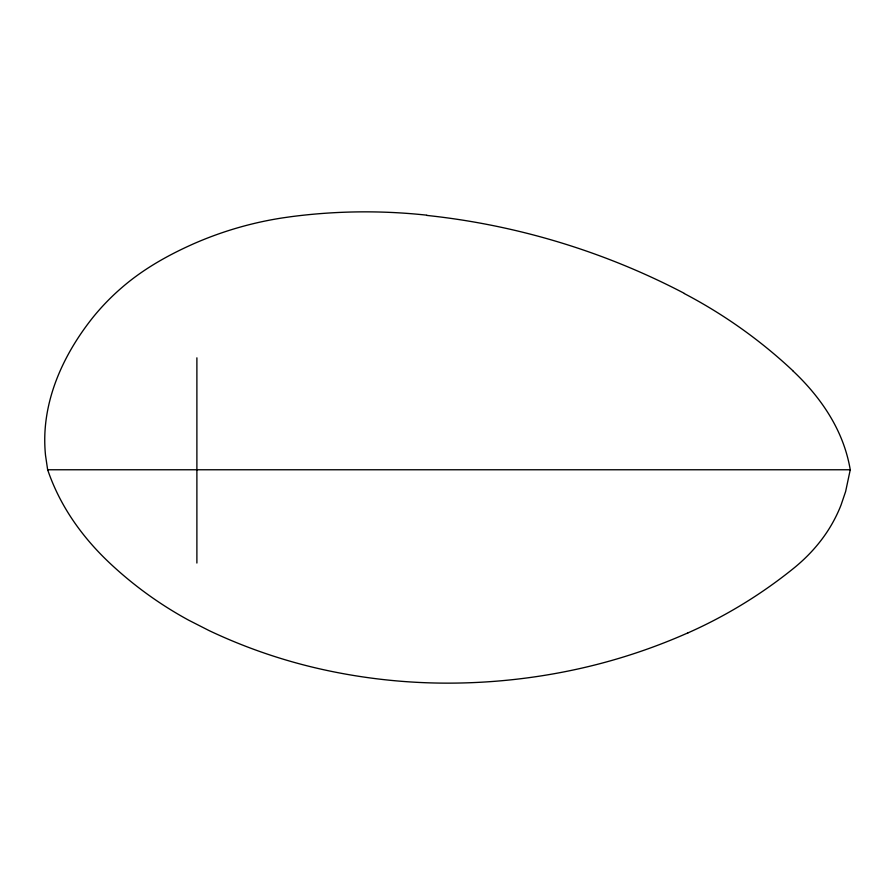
<?xml version="1.0" encoding="UTF-8"?>
<svg xmlns="http://www.w3.org/2000/svg" width="895" height="895" viewBox="0 0 895 895"><rect width="100%" height="100%" fill="white"/><g stroke="black" fill="none" stroke-linecap="round" stroke-linejoin="round"><path stroke-width="1.34" d="M792.69 370.698C816.005 392.592 835.74 419.24 845.462 449.995A146.735 146.735 0 0 1 850.25 469.763L845.63 491.512L840.987 505.194A144.878 144.878 0 0 1 827.964 530.578C818.567 545.111 806.608 557.876 793.149 568.705A475.793 475.793 0 0 1 688.009 632.866M426.736 215.169A571.402 571.402 0 0 0 291.39 216.646L282.943 217.843A355.897 355.897 0 0 0 193.924 243.653C168.148 255.075 143.234 269.037 121.865 287.586A232.308 232.308 0 0 0 93.114 317.177C66.7 350.236 46.864 390.399 44.895 433.247A153.302 153.302 0 0 0 45.5 455.186L47.648 469.763L850.25 469.763M196.889 357.832L196.889 563.044M47.648 469.763A207.741 207.741 0 0 0 58.03 494.711C70.638 520.241 88.46 542.952 109.1 562.474A381.214 381.214 0 0 0 188.554 620.123L209.128 630.606A535.803 535.803 0 0 0 325.713 670.176A579.356 579.356 0 0 0 448.194 683.142A606.273 606.273 0 0 0 570.73 670.523A578.248 578.248 0 0 0 687.998 632.832M426.714 215.404A719.558 719.558 0 0 1 684.44 293.437M684.362 293.605A493.38 493.38 0 0 1 792.757 370.631"/></g></svg>
